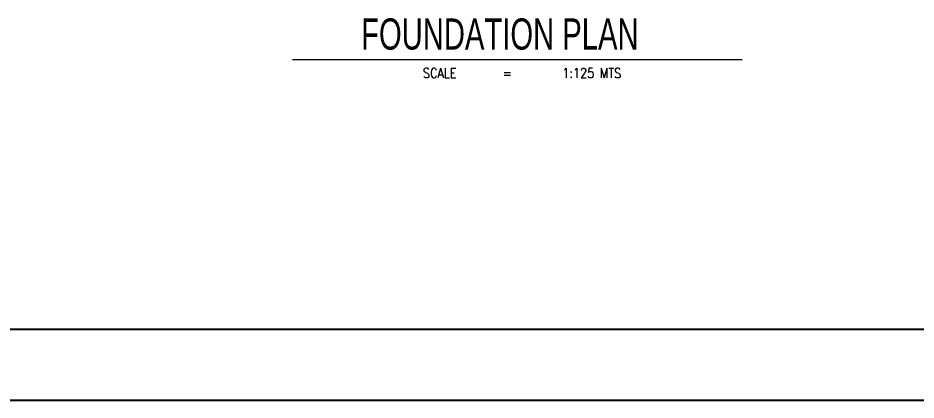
# Model space of a CAD drawing. Header units: millimetres. Extents: x -248340 to 456025, y 261499 to 1049645.
# Drawn here: x 46229 to 71511, y 363632 to 374395 of the extents above; entities that cross this region are included whole.
import ezdxf

# ---------------------------------------------------------------- set-up
doc = ezdxf.new("R2010")
doc.units = ezdxf.units.MM
doc.header["$LTSCALE"] = 8
doc.header["$MEASUREMENT"] = 0
doc.layers.add('MARK', color=7, linetype='CONTINUOUS')
doc.layers.add('TEXT', color=2, linetype='CONTINUOUS')
doc.layers.add('mv', color=30, linetype='CONTINUOUS', plot=False)
doc.layers.add('S_wall', color=251, linetype='CONTINUOUS', lineweight=0)
doc.styles.add('ROMANS', font='ROMANS', dxfattribs={"width": 0.8, "bigfont": 'BIGFONT'})
doc.styles.get("Standard").update_dxf_attribs({"font": 'txt.shx', "width": 0.7, "bigfont": 'extfont.shx'})

msp = doc.modelspace()

# ---------------------------------------------------------------- linework, layer by layer
at = {"layer": 'mv', "color": 6}
for p, q in [((21391.713, 365631.954), (100991.713, 365631.954)), ((19391.713, 363631.954), (103491.713, 363631.954))]:
    msp.add_line(p, q, dxfattribs=at)
at = {"layer": 'S_wall', "ltscale": 1.25}
msp.add_line((53956.248, 373222.614), (66617.637, 373222.614), dxfattribs=at)

# ---------------------------------------------------------------- texts
at = {"layer": 'MARK', "style": 'ROMANS', "width": 0.85}
msp.add_text('SCALE       =        1:125 MTS', height=274.43234, dxfattribs=at).set_placement((57628.689, 372705.887))
at = {"layer": 'TEXT', "insert": (55889.998, 374382.326), "char_height": 878.18348, "width": 11830.07864, "attachment_point": 1}
msp.add_mtext('{\\fFranklin Gothic Heavy|b0|i0|c0|p34;FOUNDATION PLAN}', dxfattribs=at)

doc.saveas('drawing.dxf')
